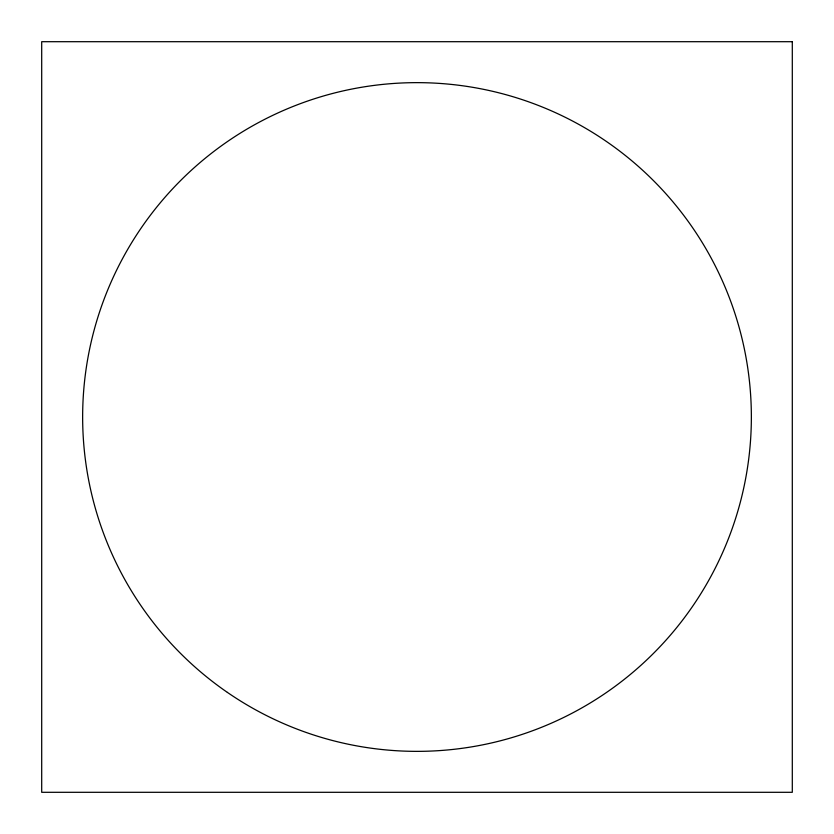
<?xml version="1.0" encoding="UTF-8"?>
<svg xmlns="http://www.w3.org/2000/svg" width="834" height="834" viewBox="0 0 834 834"><rect width="100%" height="100%" fill="white"/><g stroke="black" fill="none" stroke-linecap="round" stroke-linejoin="round"><path stroke-width="1.25" d="M792.3 41.7L41.7 41.7L41.7 792.3L792.3 792.3L792.3 41.7M227.401 692.408A334.361 334.361 0 0 0 750.308 443.49A334.361 334.361 0 0 0 273.291 115.102A334.361 334.361 0 0 0 227.401 692.408"/></g></svg>
